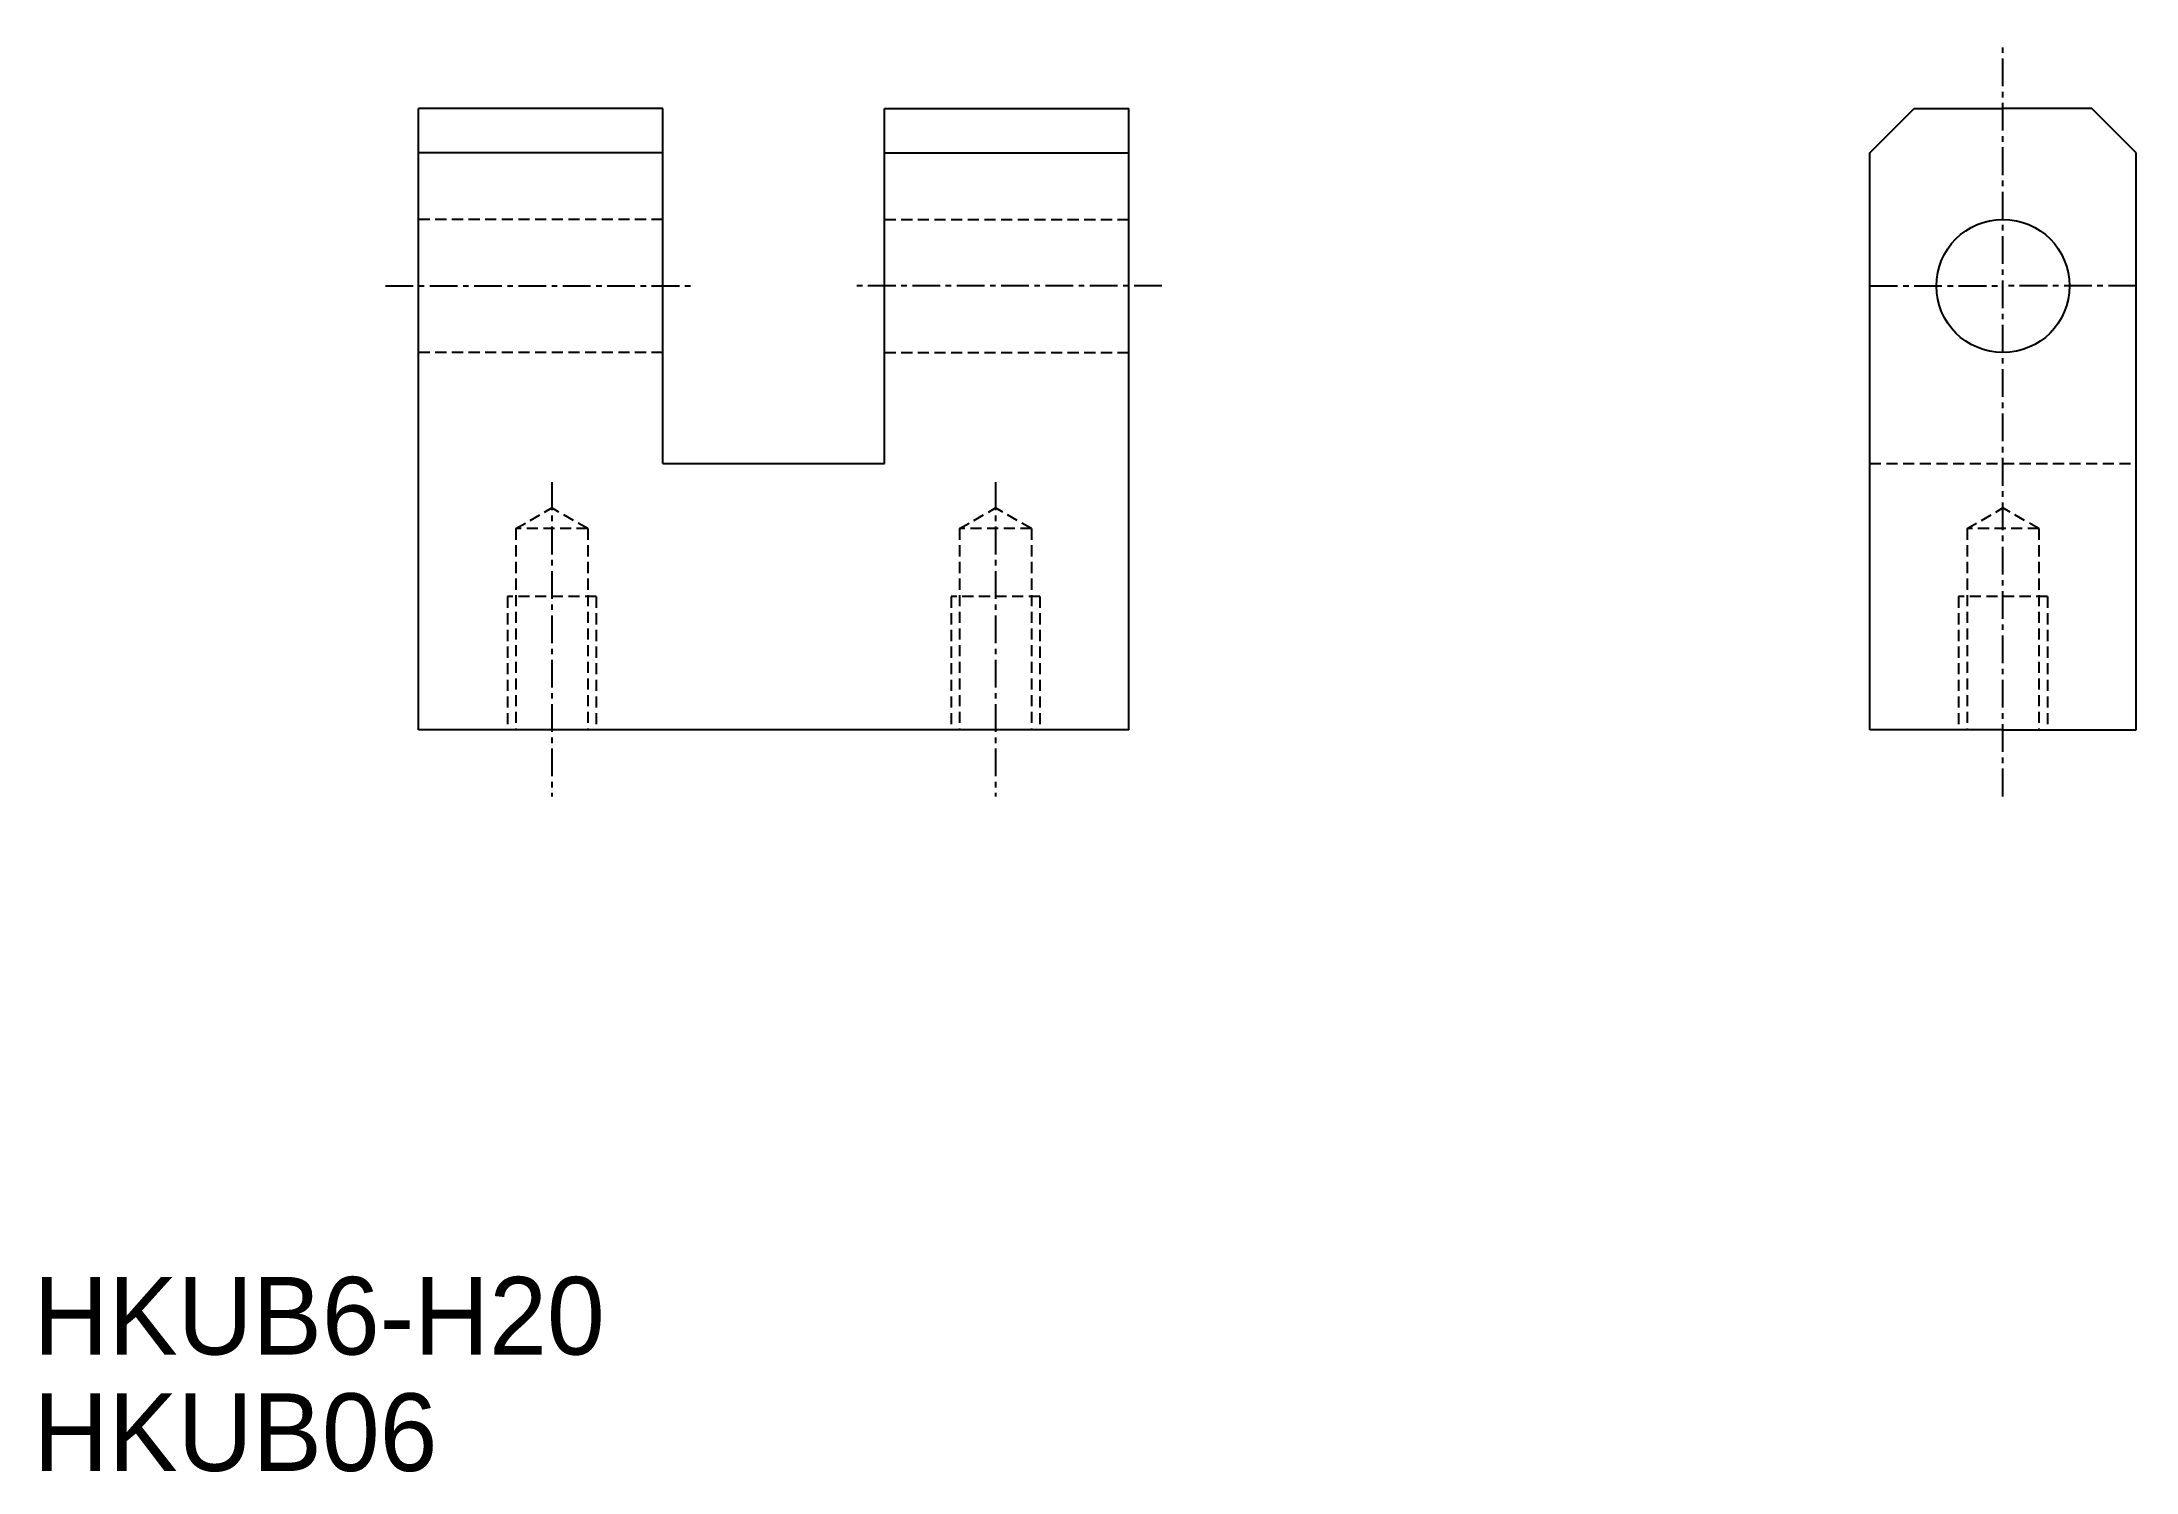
# Model space of a CAD drawing. Extents: x 0.8 to 95.2, y 0.9 to 65.3.
import ezdxf

# ---------------------------------------------------------------- set-up
doc = ezdxf.new("R2010")
doc.units = 0
doc.linetypes.add('CENTER', pattern=[2, 1.25, -0.25, 0.25, -0.25])
doc.linetypes.add('DASHED', pattern=[0.75, 0.5, -0.25])
doc.layers.get('0').update_dxf_attribs({"linetype": 'CONTINUOUS'})
doc.layers.add('CENTER', color=1, linetype='CENTER')

msp = doc.modelspace()

# ---------------------------------------------------------------- linework, layer by layer
at = {"color": 7, "linetype": 'CONTINUOUS'}
for p, q in [((17.819, 34.33), (17.819, 62.33)), ((28.819, 62.33), (17.819, 62.33)), ((28.819, 46.33), (28.819, 62.33)), ((38.819, 46.33), (38.819, 62.33)), ((38.819, 62.33), (49.819, 62.33)), ((49.819, 34.33), (49.819, 62.33)), ((83.223, 60.33), (85.223, 62.33)), ((85.223, 62.33), (89.223, 62.33)), ((93.223, 62.33), (89.223, 62.33)), ((95.223, 60.33), (93.223, 62.33)), ((28.819, 60.33), (17.819, 60.33)), ((38.819, 60.33), (49.819, 60.33)), ((83.223, 34.33), (83.223, 60.33)), ((95.223, 34.33), (95.223, 60.33)), ((28.819, 46.33), (38.819, 46.33)), ((49.819, 34.33), (17.819, 34.33)), ((89.223, 34.33), (83.223, 34.33)), ((89.223, 34.33), (95.223, 34.33))]:
    msp.add_line(p, q, dxfattribs=at)
at = {"color": 3, "linetype": 'DASHED'}
for p, q in [((28.819, 57.33), (17.819, 57.33)), ((38.819, 57.33), (49.819, 57.33)), ((28.819, 51.33), (17.819, 51.33)), ((38.819, 51.33), (49.819, 51.33)), ((83.223, 46.33), (95.223, 46.33)), ((22.198, 43.394), (23.819, 44.33)), ((25.44, 43.394), (23.819, 44.33)), ((42.198, 43.394), (43.819, 44.33)), ((45.44, 43.394), (43.819, 44.33)), ((87.602, 43.394), (89.223, 44.33)), ((90.844, 43.394), (89.223, 44.33)), ((25.44, 43.394), (22.198, 43.394)), ((22.198, 43.394), (22.198, 34.33)), ((25.44, 43.394), (25.44, 34.33)), ((45.44, 43.394), (42.198, 43.394)), ((42.198, 43.394), (42.198, 34.33)), ((45.44, 43.394), (45.44, 34.33)), ((90.844, 43.394), (87.602, 43.394)), ((87.602, 43.394), (87.602, 34.33)), ((90.844, 43.394), (90.844, 34.33)), ((25.819, 40.33), (21.819, 40.33)), ((21.819, 40.33), (21.819, 34.33)), ((25.819, 40.33), (25.819, 34.33)), ((45.819, 40.33), (41.819, 40.33)), ((41.819, 40.33), (41.819, 34.33)), ((45.819, 40.33), (45.819, 34.33)), ((91.223, 40.33), (87.223, 40.33)), ((87.223, 40.33), (87.223, 34.33)), ((91.223, 40.33), (91.223, 34.33))]:
    msp.add_line(p, q, dxfattribs=at)
at = {"color": 7, "linetype": 'CONTINUOUS'}
msp.add_circle((89.223, 54.33), 3, dxfattribs=at)
at = {"layer": 'CENTER', "color": 1, "linetype": 'CENTER'}
for p, q in [((89.223, 31.33), (89.223, 65.33)), ((16.319, 54.33), (30.319, 54.33)), ((51.319, 54.33), (37.319, 54.33)), ((83.223, 54.33), (89.223, 54.33)), ((95.223, 54.33), (89.223, 54.33)), ((23.819, 45.484), (23.819, 31.33)), ((43.819, 45.484), (43.819, 31.33))]:
    msp.add_line(p, q, dxfattribs=at)

# ---------------------------------------------------------------- texts
at = {"color": 7, "linetype": 'CONTINUOUS'}
for s, p in [('HKUB6-H20', (0.455, 6.175)), ('HKUB06', (0.455, 0.929))]:
    msp.add_text(s, height=3.5, dxfattribs=at).set_placement(p)

doc.saveas('drawing.dxf')
